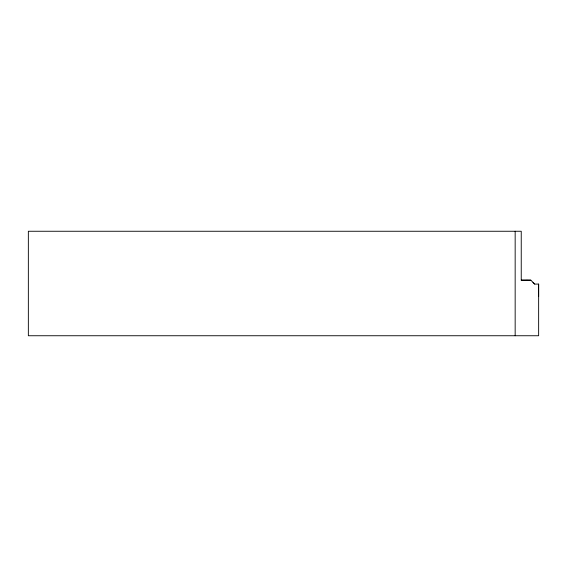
<?xml version="1.0" encoding="UTF-8"?>
<svg xmlns="http://www.w3.org/2000/svg" width="567" height="567" viewBox="0 0 567 567"><rect width="100%" height="100%" fill="white"/><g stroke="black" fill="none" stroke-linecap="round" stroke-linejoin="round"><path stroke-width="0.85" d="M532.98 282.409L534.731 284.088L538.643 284.088L538.643 335.742L28.35 335.742L28.35 231.258L521.243 231.258L521.243 280.176L526.906 280.162M521.243 280.176L530.818 280.176L534.731 284.088M527.09 280.162L530.818 280.176M538.643 284.088L538.65 296.612M515.162 231.258L515.162 335.742"/></g></svg>
